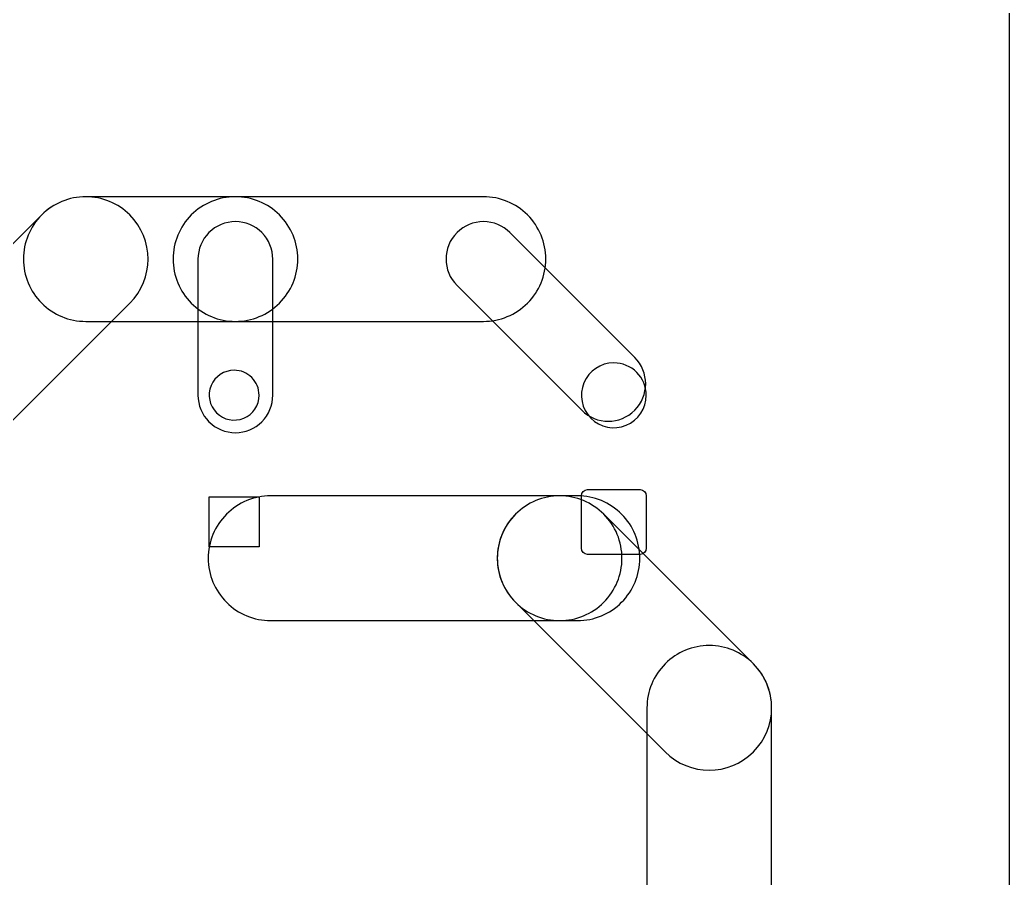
# Model space of a CAD drawing. Header units: millimetres. Extents: x 9 to 213, y 81 to 203.
# Drawn here: x 173.35 to 213.03, y 134.17 to 168.6 of the extents above; entities that cross this region are included whole.
import ezdxf

# ---------------------------------------------------------------- set-up
doc = ezdxf.new("R2010")
doc.units = ezdxf.units.MM
doc.layers.get('0').update_dxf_attribs({"linetype": 'CONTINUOUS'})

msp = doc.modelspace()

# ---------------------------------------------------------------- linework, layer by layer
at = {"color": 7}
for points in [[(8.975, 203.0322), (213.025, 203.0322), (213.025, 80.9822), (8.975, 80.9822)], [(176, 161.5072)], [(182, 160.5072)], [(191.94531, 160.5072)], [(197.1725, 154.8422)], [(181.95, 154.5472)], [(196.1225, 147.1622), (196.0268, 147.1812), (195.9457, 147.2354), (195.8915, 147.3165), (195.8725, 147.4122), (195.8725, 149.5122), (195.8915, 149.6079), (195.9457, 149.689), (196.0268, 149.7432), (196.1225, 149.7622), (198.2225, 149.7622), (198.3182, 149.7432), (198.3993, 149.689), (198.4535, 149.6079), (198.4725, 149.5122), (198.4725, 147.4122), (198.4535, 147.3165), (198.3993, 147.2354), (198.3182, 147.1812), (198.2225, 147.1622)], [(182.95, 147.4672), (180.95, 147.4672), (180.95, 149.4672), (182.95, 149.4672)], [(195, 149.5072)], [(201, 143.5072)]]:
    msp.add_lwpolyline(points, close=True, dxfattribs=at)
for points in [[(182, 161.5072), (176, 161.5072)], [(191.94531, 161.5072), (182, 161.5072)], [(174.23242, 160.774778), (156.23242, 142.774778)], [(198.00977, 155.061888), (193.00586, 160.067747)], [(180.5, 159.0072), (180.5, 153.542356)], [(183.5, 153.542356), (183.5, 159.0072)], [(190.88477, 157.946653), (195.88867, 152.940794)], [(159.76758, 139.239622), (177.76758, 157.239622)], [(176, 156.5072), (182, 156.5072)], [(182, 156.5072), (191.94531, 156.5072)], [(195, 149.5072), (183.41016, 149.5072)], [(195.7168, 149.5072), (195, 149.5072)], [(202.76758, 142.774778), (196.76758, 148.774778)], [(193.23242, 145.239622), (199.23242, 139.239622)], [(183.41016, 144.5072), (195, 144.5072)], [(195, 144.5072), (195.7168, 144.5072)], [(198.5, 141.0072), (198.5, 111.0072)], [(203.5, 111.0072), (203.5, 141.0072)]]:
    msp.add_lwpolyline(points, dxfattribs=at)
for points in [[(176, 161.5072), (175.336959, 161.5072), (174.701074, 161.243808), (174.232233, 160.774967)], [(176, 161.5072), (175.336996, 161.5071), (174.701184, 161.243642), (174.23242, 160.774778)], [(177.76758, 160.774778), (177.298816, 161.243642), (176.663004, 161.5071), (176, 161.5072)], [(182, 161.5072), (181.336959, 161.5072), (180.701074, 161.243808), (180.232233, 160.774967)], [(183.767767, 160.774967), (183.298926, 161.243808), (182.663041, 161.5072), (182, 161.5072)], [(193.713077, 160.774967), (193.244236, 161.243808), (192.608351, 161.5072), (191.94531, 161.5072)], [(174.232233, 160.774967), (173.763392, 160.306126), (173.5, 159.670241), (173.5, 159.0072)], [(177.76758, 157.239622), (178.743639, 158.215889), (178.743639, 159.798511), (177.76758, 160.774778)], [(180.232233, 160.774967), (179.763392, 160.306126), (179.5, 159.670241), (179.5, 159.0072)], [(184.5, 159.0072), (184.5, 159.670241), (184.236608, 160.306126), (183.767767, 160.774967)], [(194.44531, 159.0072), (194.44531, 159.670241), (194.181918, 160.306126), (193.713077, 160.774967)], [(182, 160.5072), (181.602175, 160.5072), (181.220644, 160.349165), (180.93934, 160.06786)], [(183.06066, 160.06786), (182.779356, 160.349165), (182.397825, 160.5072), (182, 160.5072)], [(191.94531, 160.5072), (191.547511, 160.507138), (191.166027, 160.349064), (190.88477, 160.067747)], [(193.00586, 160.067747), (192.724601, 160.349066), (192.343113, 160.507141), (191.94531, 160.5072)], [(180.93934, 160.06786), (180.658035, 159.786556), (180.5, 159.405025), (180.5, 159.0072)], [(183.5, 159.0072), (183.5, 159.405025), (183.341965, 159.786556), (183.06066, 160.06786)], [(190.88477, 160.067747), (190.299134, 159.481986), (190.299134, 158.532414), (190.88477, 157.946653)], [(173.5, 159.0072), (173.5, 158.344159), (173.763392, 157.708274), (174.232233, 157.239433)], [(179.5, 159.0072), (179.5, 158.344159), (179.763392, 157.708274), (180.232233, 157.239433)], [(183.767767, 157.239433), (184.236608, 157.708274), (184.5, 158.344159), (184.5, 159.0072)], [(193.713077, 157.239433), (194.181918, 157.708274), (194.44531, 158.344159), (194.44531, 159.0072)], [(174.232233, 157.239433), (174.701074, 156.770592), (175.336959, 156.5072), (176, 156.5072)], [(180.232233, 157.239433), (180.701074, 156.770592), (181.336959, 156.5072), (182, 156.5072)], [(182, 156.5072), (182.663041, 156.5072), (183.298926, 156.770592), (183.767767, 157.239433)], [(191.94531, 156.5072), (192.608351, 156.5072), (193.244236, 156.770592), (193.713077, 157.239433)], [(197.1725, 154.8422), (196.646699, 154.8422), (196.172672, 154.525465), (195.971457, 154.039688)], [(198.091739, 154.461439), (197.847942, 154.705236), (197.517281, 154.8422), (197.1725, 154.8422)], [(198.00977, 152.940794), (198.595406, 153.526555), (198.595406, 154.476127), (198.00977, 155.061888)], [(181.95, 154.5472), (181.545538, 154.5472), (181.180901, 154.303558), (181.02612, 153.929883)], [(182.657107, 154.254307), (182.46957, 154.441843), (182.215216, 154.5472), (181.95, 154.5472)], [(198.4725, 153.5422), (198.4725, 153.886981), (198.335536, 154.217642), (198.091739, 154.461439)], [(181.02612, 153.929883), (180.871339, 153.556209), (180.956895, 153.126091), (181.242893, 152.840093)], [(182.95, 153.5472), (182.95, 153.812416), (182.844643, 154.06677), (182.657107, 154.254307)], [(195.971457, 154.039688), (195.770241, 153.553912), (195.881464, 152.994759), (196.253261, 152.622961)], [(180.5, 153.542356), (180.5, 153.144531), (180.658035, 152.763), (180.93934, 152.481696)], [(182.332683, 152.62332), (182.706358, 152.778101), (182.95, 153.142738), (182.95, 153.5472)], [(183.06066, 152.481696), (183.341965, 152.763), (183.5, 153.144531), (183.5, 153.542356)], [(197.669988, 152.341157), (198.155765, 152.542372), (198.4725, 153.016399), (198.4725, 153.5422)], [(181.242893, 152.840093), (181.528891, 152.554095), (181.959009, 152.468539), (182.332683, 152.62332)], [(195.88867, 152.940794), (196.474431, 152.355154), (197.424009, 152.355154), (198.00977, 152.940794)], [(180.93934, 152.481696), (181.220644, 152.200391), (181.602175, 152.042356), (182, 152.042356)], [(182, 152.042356), (182.397825, 152.042356), (182.779356, 152.200391), (183.06066, 152.481696)], [(196.253261, 152.622961), (196.625059, 152.251164), (197.184212, 152.139941), (197.669988, 152.341157)], [(183.41016, 149.5072), (182.747119, 149.5072), (182.111234, 149.243808), (181.642393, 148.774967)], [(195, 149.5072), (194.336959, 149.5072), (193.701074, 149.243808), (193.232233, 148.774967)], [(195, 149.5072), (194.336996, 149.5071), (193.701184, 149.243642), (193.23242, 148.774778)], [(196.767767, 148.774967), (196.298926, 149.243808), (195.663041, 149.5072), (195, 149.5072)], [(196.76758, 148.774778), (196.298816, 149.243642), (195.663004, 149.5071), (195, 149.5072)], [(197.484567, 148.774967), (197.015726, 149.243808), (196.379841, 149.5072), (195.7168, 149.5072)], [(181.642393, 148.774967), (181.173552, 148.306126), (180.91016, 147.670241), (180.91016, 147.0072)], [(193.23242, 148.774778), (192.256361, 147.798511), (192.256361, 146.215889), (193.23242, 145.239622)], [(193.232233, 148.774967), (192.763392, 148.306126), (192.5, 147.670241), (192.5, 147.0072)], [(197.5, 147.0072), (197.5, 147.670241), (197.236608, 148.306126), (196.767767, 148.774967)], [(198.2168, 147.0072), (198.2168, 147.670241), (197.953408, 148.306126), (197.484567, 148.774967)], [(180.91016, 147.0072), (180.91016, 146.344159), (181.173552, 145.708274), (181.642393, 145.239433)], [(192.5, 147.0072), (192.5, 146.344159), (192.763392, 145.708274), (193.232233, 145.239433)], [(196.767767, 145.239433), (197.236608, 145.708274), (197.5, 146.344159), (197.5, 147.0072)], [(197.484567, 145.239433), (197.953408, 145.708274), (198.2168, 146.344159), (198.2168, 147.0072)], [(181.642393, 145.239433), (182.111234, 144.770592), (182.747119, 144.5072), (183.41016, 144.5072)], [(193.232233, 145.239433), (193.701074, 144.770592), (194.336959, 144.5072), (195, 144.5072)], [(195, 144.5072), (195.663041, 144.5072), (196.298926, 144.770592), (196.767767, 145.239433)], [(195.7168, 144.5072), (196.379841, 144.5072), (197.015726, 144.770592), (197.484567, 145.239433)], [(201, 143.5072), (200.336959, 143.5072), (199.701074, 143.243808), (199.232233, 142.774967)], [(202.767767, 142.774967), (202.298926, 143.243808), (201.663041, 143.5072), (201, 143.5072)], [(199.232233, 142.774967), (198.763392, 142.306126), (198.5, 141.670241), (198.5, 141.0072)], [(202.76758, 139.239622), (203.743639, 140.215889), (203.743639, 141.798511), (202.76758, 142.774778)], [(203.5, 141.0072), (203.5, 141.670241), (203.236608, 142.306126), (202.767767, 142.774967)], [(199.23242, 139.239622), (200.208688, 138.263561), (201.791312, 138.263561), (202.76758, 139.239622)]]:
    msp.add_open_spline(points, degree=3, dxfattribs=at)

doc.saveas('drawing.dxf')
